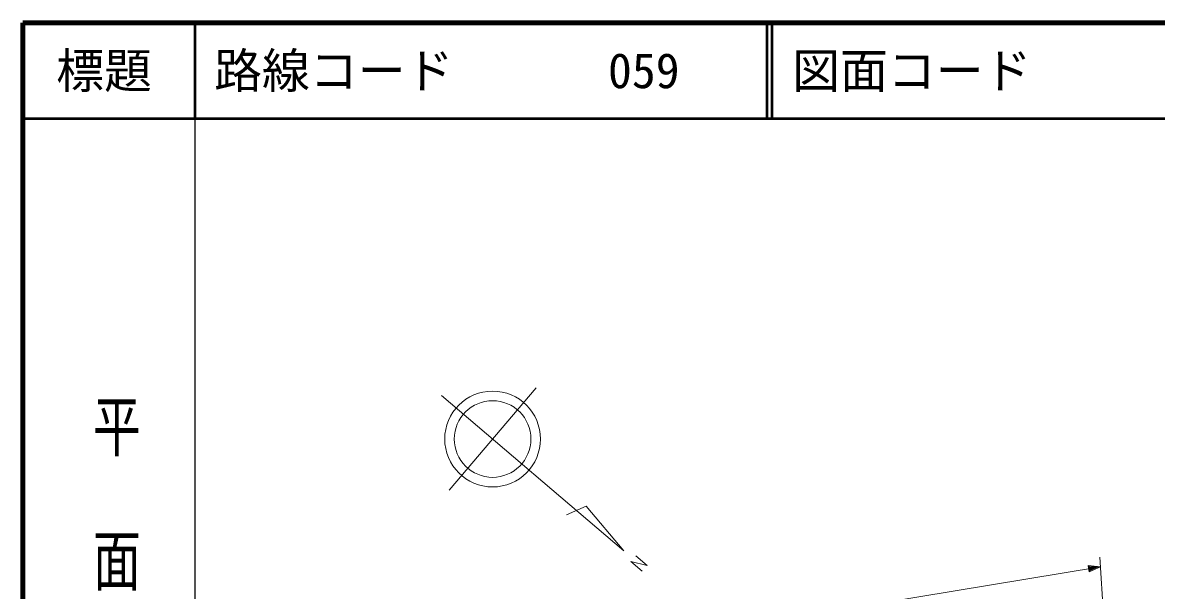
# Model space of a CAD drawing. Units: millimetres, scale not verified. Extents: x 40000 to 680000, y 20000 to 380000.
# Drawn here: x 40000 to 158424, y 320764 to 380000 of the extents above; entities that cross this region are included whole.
import ezdxf
from ezdxf.enums import TextEntityAlignment as Align

# ---------------------------------------------------------------- set-up
doc = ezdxf.new("R2010")
doc.units = ezdxf.units.MM
doc.header["$LTSCALE"] = 1000
for name, color, linetype, lineweight in [('M-BGD-HTXT', 7, 'Continuous', 13), ('M-STR-HTXT', 7, 'Continuous', 13), ('M-TTL', 2, 'Continuous', 140), ('M-TTL-BAND', 7, 'Continuous', 25), ('M-TTL-LINE', 7, 'Continuous', 50)]:
    doc.layers.add(name, color=color, linetype=linetype, lineweight=lineweight)
doc.layers.add('M-TTL-TXT', color=7, linetype='Continuous')
doc.styles.add('@ＭＳ ゴシック', font='')
doc.styles.add('ＭＳ ゴシック', font='')
doc.styles.get('@ＭＳ ゴシック').set_extended_font_data('@MS Gothic')
doc.styles.get('ＭＳ ゴシック').set_extended_font_data('MS Gothic')

msp = doc.modelspace()

# ---------------------------------------------------------------- linework, layer by layer
at = {"layer": 'M-BGD-HTXT'}
for p, q in [((102792, 324877), (83763, 341094)), ((84551, 331225), (93632, 341881)), ((98874, 329530), (96815, 328656)), ((102792, 324877), (98874, 329530)), ((105240, 323364), (103542, 323758)), ((103542, 323758), (104727, 322759)), ((104065, 324365), (105240, 323364))]:
    msp.add_line(p, q, dxfattribs=at)
for radius in [5000, 4000]:
    msp.add_circle((89091, 336553), radius, dxfattribs=at)
at = {"layer": 'M-STR-HTXT'}
for p, q in [((151412, 322676), (151299, 323367)), ((151299, 323367), (152589, 323225)), ((154598, 292003), (152525, 324223)), ((72513, 310021), (152589, 323225)), ((151446, 322783), (151364, 323276)), ((151364, 323276), (152244, 323168)), ((152589, 323225), (151412, 322676)), ((151479, 322890), (151430, 323186)), ((151430, 323186), (152046, 323135)), ((152244, 323168), (151446, 322783)), ((152046, 323135), (151479, 322890)), ((151512, 322996), (151495, 323095)), ((151495, 323095), (151750, 323086)), ((151750, 323086), (151512, 322996))]:
    msp.add_line(p, q, dxfattribs=at)
at = {"layer": 'M-TTL'}
for p, q in [((40000, 380000), (40000, 20000)), ((680000, 380000), (40000, 380000))]:
    msp.add_line(p, q, dxfattribs=at)
at = {"layer": 'M-TTL-BAND'}
msp.add_line((58000, 370000), (58000, 20000), dxfattribs=at)
at = {"layer": 'M-TTL-LINE'}
for p, q in [((58000, 380000), (58000, 370000)), ((117750, 380000), (117750, 370000)), ((118250, 380000), (118250, 370000)), ((40000, 370000), (680000, 370000))]:
    msp.add_line(p, q, dxfattribs=at)

# ---------------------------------------------------------------- texts
at = {"layer": 'M-TTL-BAND', "style": '@ＭＳ ゴシック', "width": 1.4}
msp.add_text('平  面  図', height=3666, rotation=270, dxfattribs=at).set_placement((49777, 306475), align=Align.MIDDLE_RIGHT)
at = {"layer": 'M-TTL-TXT', "style": 'ＭＳ ゴシック'}
msp.add_text('標題', height=3666, dxfattribs=at).set_placement((48500, 375000), align=Align.MIDDLE_CENTER)
for s, p in [('路線コード', (60000, 375000)), ('059', (101142, 375000)), ('図面コード', (120380, 375000))]:
    msp.add_text(s, height=3666, dxfattribs=at).set_placement(p, align=Align.MIDDLE_LEFT)

doc.saveas('drawing.dxf')
